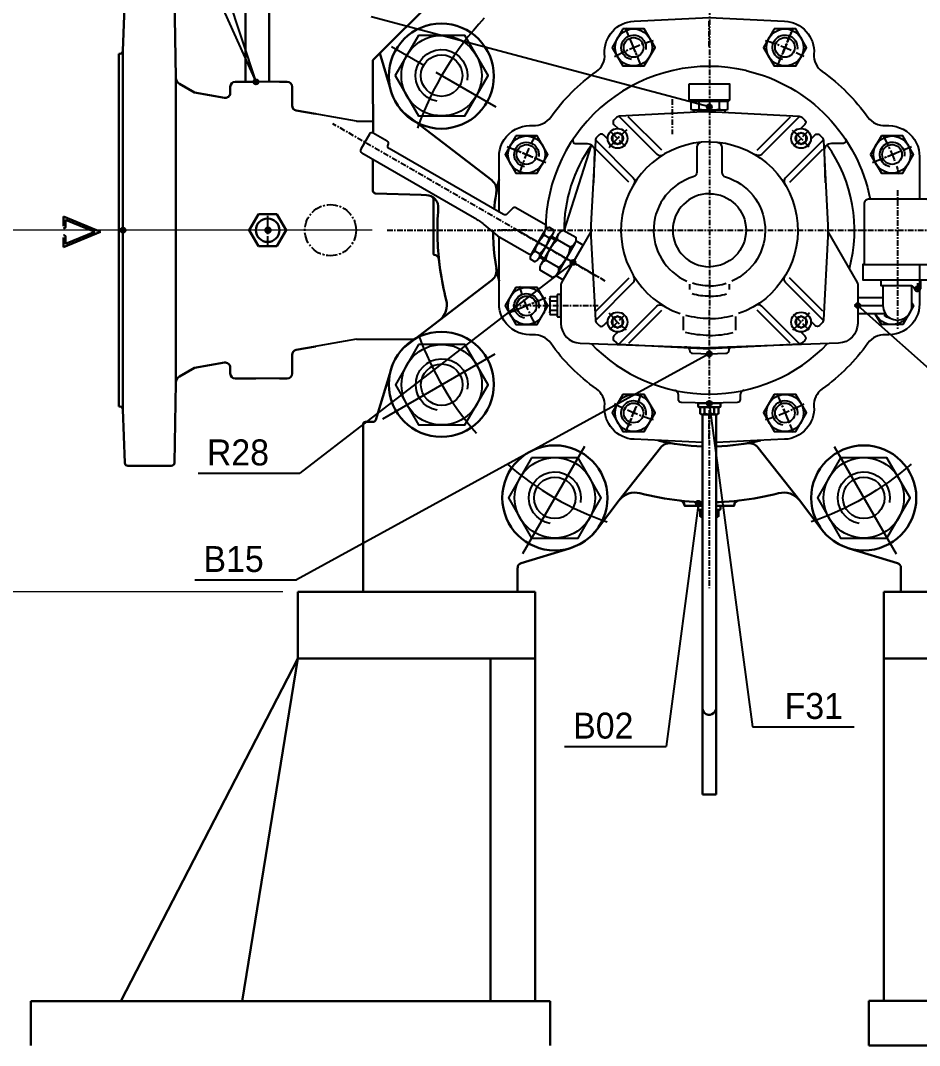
# Model space of a CAD drawing. Header units: millimetres. Extents: x 1235 to 3468, y -658 to 307.
# Drawn here: x 3134.7 to 3195.3, y -326.9 to -257.8 of the extents above; entities that cross this region are included whole.
import ezdxf
from ezdxf.enums import TextEntityAlignment as Align

# ---------------------------------------------------------------- set-up
doc = ezdxf.new("R2010")
doc.units = ezdxf.units.MM
for name, pattern in [('AM_ISO09W050', [22.5, 12, -1.5, 3, -1.5, 3, -1.5]), ('CENTRE', [1.125, 0.75, -0.125, 0.125, -0.125]), ('LDM', [0]), ('SOLID_MEDIUM', [0]), ('SOLID_THICK', [0]), ('SOLID_THIN', [0])]:
    doc.linetypes.add(name, pattern=pattern)
doc.layers.get('0').update_dxf_attribs({"color": 255, "lineweight": 30})
doc.layers.get('Defpoints').update_dxf_attribs({"color": 255})
for name, color, linetype in [('11', 3, 'Continuous'), ('4', 7, 'Continuous'), ('810', 7, 'Continuous')]:
    doc.layers.add(name, color=color, linetype=linetype)
for name, color, linetype, lineweight in [('AM_0', 7, 'Continuous', 30), ('AM_5', 90, 'Continuous', 20), ('AM_7', 4, 'AM_ISO09W050', 25)]:
    doc.layers.add(name, color=color, linetype=linetype, lineweight=lineweight)
doc.styles.get("Standard").update_dxf_attribs({"font": 'ISOCP.SHX', "bigfont": 'gbcbig.shx'})
doc.styles.add('TDM', font='medtext', dxfattribs={"width": 0.975})
doc.dimstyles.new('AM_ISO$0', dxfattribs={"dimtxt": 3, "dimasz": 2.5, "dimexe": 1, "dimexo": 1, "dimgap": 1.5, "dimtad": 1, "dimdsep": 46, "dimtxsty": 'Standard', "dimcen": 0, "dimclrd": 256, "dimclre": 256, "dimclrt": 2, "dimadec": 0, "dimazin": 2, "dimtp": 0.1, "dimtm": 0.1, "dimtfac": 0.71, "dimtmove": 0, "dimatfit": 3, "dimfxl": 1, "dimlwd": -1, "dimlwe": -1, "dimarcsym": 1})
pattern_1 = [(135, (3394.799024, -1795.402293), (-0.01122532015, -0.01122532015), [])]

# ---------------------------------------------------------------- blocks, each defined once
blk = doc.blocks.new('MEDCLUMP_SET_10072_')
at = {"layer": '11', "color": 7, "linetype": 'SOLID_THICK'}
blk.add_lwpolyline([(696.07, 478.31, 0.414171), (696.56, 478.44), (698.45, 481.71, 0.414208), (698.32, 482.21), (694.35, 484.5, 0.339417), (693.92, 484.44), (693.12, 483.64, -0.339454), (692.69, 483.59), (677.25, 492.5, -0.41428), (677.11, 492.99), (677.12, 493, 0.414207), (676.99, 493.5), (675.12, 494.58, 0.414293), (674.63, 494.44), (673.45, 492.41, 0.414205), (673.58, 491.92), (688.76, 483.15, -0.042932), (690.03, 482.27), (691.86, 480.74)], format="xyb", close=True, dxfattribs=at)
blk = doc.blocks.new('MEDCLUMP_SET_10074_')
at = {"layer": '11', "color": 172, "linetype": 'CENTRE'}
blk.add_line((694.6, 481.44), (705.44, 475.18), dxfattribs=at)
at = {"layer": '11', "color": 7, "linetype": 'SOLID_THICK'}
for p, q in [((700.1, 480.97), (697.76, 476.92)), ((702.28, 479.71), (699.94, 475.66)), ((701.67, 479.19), (699.96, 480.17)), ((700.09, 476.45), (698.38, 477.44))]:
    blk.add_line(p, q, dxfattribs=at)
blk.add_lwpolyline([(702.42, 480.53, -0.366705), (701.67, 479.19, -0.188267), (700.09, 476.45, -0.366731), (699.3, 475.13), (697.62, 476.1, -0.36672), (698.38, 477.44, -0.17381), (699.96, 480.17, -0.366721), (700.74, 481.5)], format="xyb", close=True, dxfattribs=at)
blk.add_lwpolyline([(699.71, 475.37), (700.7, 474.8), (703.4, 479.48), (702.41, 480.05)], dxfattribs=at)
blk = doc.blocks.new('MEDCLUMP_SET_10082_')
at = {"layer": '11', "color": 172, "linetype": 'CENTRE'}
blk.add_line((706.38, 474.64), (669.66, 495.84), dxfattribs=at)
at = {"layer": '11', "color": 7, "linetype": 'SOLID_THICK'}
for p, q in [((698.31, 481.46), (696.44, 478.22)), ((699.29, 480.9), (697.42, 477.66)), ((698.8, 480.48), (698.19, 480.83)), ((699.16, 480.68), (699.74, 480.35)), ((697.53, 478.29), (696.93, 478.64)), ((697.54, 477.87), (698.12, 477.54))]:
    blk.add_line(p, q, dxfattribs=at)
at = {"layer": '11', "color": 172, "linetype": 'SOLID_THIN'}
for p, q in [((699.07, 480.52), (699.65, 480.19)), ((697.63, 478.03), (698.21, 477.7))]:
    blk.add_line(p, q, dxfattribs=at)
at = {"layer": '11', "color": 7, "linetype": 'SOLID_THICK'}
blk.add_lwpolyline([(699.4, 481.55, -0.366724), (698.8, 480.48, -0.173811), (697.53, 478.29, -0.366729), (696.91, 477.23), (696.33, 477.57, -0.366738), (696.93, 478.64, -0.173809), (698.19, 480.83, -0.366703), (698.82, 481.89)], format="xyb", close=True, dxfattribs=at)
blk = doc.blocks.new('MEDCLUMP_S2T_10071_')
for name in ['MEDCLUMP_SET_10082_', 'MEDCLUMP_SET_10072_', 'MEDCLUMP_SET_10074_']:
    blk.add_blockref(name, (0, 0))
blk = doc.blocks.new('MEDCLUMP_SET_10096_')
at = {"layer": '11', "color": 172, "linetype": 'CENTRE'}
for p, q in [((720.42, 506.23), (720.42, 509.68)), ((711.01, 504.19), (709.44, 508)), ((729.87, 504.3), (731.45, 508.13)), ((697.57, 490.95), (694.02, 492.42)), ((743.2, 490.92), (746.93, 492.46)), ((695.84, 481.49), (691.8, 481.49)), ((697.57, 472.02), (693.92, 470.51)), ((729.87, 458.68), (731.44, 454.88)), ((710.95, 458.64), (709.46, 455.03)), ((720.42, 453.34), (720.42, 456.61))]:
    blk.add_line(p, q, dxfattribs=at)
blk = doc.blocks.new('MEDCLUMP_SET_10107_')
at = {"layer": '11', "color": 172, "linetype": 'CENTRE'}
for p, q in [((720.43, 557.15), (720.42, 433.26)), ((714.43, 531.43), (726.4, 531.43))]:
    blk.add_line(p, q, dxfattribs=at)
at = {"layer": '11', "color": 172, "linetype": 'CENTRE', "flags": 128}
blk.add_lwpolyline([(676.99, 481.49), (764.01, 481.49)], dxfattribs=at)
blk = doc.blocks.new('MEDCLUMP_SET_10147_')
at = {"layer": '11', "color": 172, "linetype": 'CENTRE'}
blk.add_line((715.42, 499.13), (715.42, 494.45), dxfattribs=at)
at = {"layer": '810', "color": 172, "linetype": 'SOLID_THIN'}
for p, q in [((714, 492.26), (709.47, 496.79)), ((709.58, 487.95), (705.11, 492.42)), ((705.14, 470.58), (709.63, 475.07)), ((709.56, 466.28), (714, 470.72))]:
    blk.add_line(p, q, dxfattribs=at)
at = {"layer": '810', "color": 7, "linetype": 'SOLID_THICK'}
for p, q in [((717.74, 474.22), (717.74, 473.49)), ((716.91, 469.84), (716.91, 468.02))]:
    blk.add_line(p, q, dxfattribs=at)
for points in [[(720.41, 497.45, 0.013088), (719.57, 497.43), (708.31, 496.84, 0.18543), (707.87, 496.65), (707.56, 496.34, 0.414167), (707.56, 495.75), (708.12, 495.19)], [(708.24, 496.84), (713.35, 491.73, 0.347211), (714.17, 491.63)], [(706.72, 493.77), (706.15, 494.33, 0.414219), (705.56, 494.33), (705.25, 494.03, 0.185561), (705.06, 493.59), (704.51, 483.03, 0.03484), (704.47, 480.65), (705.06, 469.39, 0.185347), (705.25, 468.95), (705.56, 468.64, 0.414224), (706.15, 468.64), (706.72, 469.21)], [(705.06, 493.65), (710.17, 488.55, -0.347205), (710.26, 487.72)], [(720.41, 493.39, 0.845759), (716.51, 470.24)], [(719.35, 493.35, 0.388349), (718.74, 492.68), (718.74, 489.31, -0.331699), (718.26, 488.67)], [(718.26, 488.67, 0.698434), (717.4, 474.62)], [(720.41, 486.41, 1), (720.41, 476.57)], [(705.06, 469.32), (710.17, 474.43, 0.347194), (710.26, 475.25)], [(708.24, 466.14), (713.35, 471.25, -0.347189), (714.17, 471.34)], [(708.12, 467.78), (707.56, 467.23, 0.414153), (707.56, 466.64), (707.87, 466.33, 0.185421), (708.31, 466.14), (719.57, 465.55, 0.01309), (720.41, 465.52)]]:
    blk.add_lwpolyline(points, format="xyb", dxfattribs=at)
at = {"layer": '810', "color": 172, "linetype": 'SOLID_THIN'}
for points in [[(720.43, 473.99, -0.07704), (718.16, 474.33)], [(720.43, 472.59, -0.066139), (718.11, 472.89)], [(720.41, 469.58, -0.06752), (717.24, 470.01)], [(720.41, 467.31, -0.056917), (717.21, 467.68)]]:
    blk.add_lwpolyline(points, format="xyb", dxfattribs=at)
blk = doc.blocks.new('MEDCLUMP_SET_10170_')
at = {"layer": '810', "color": 172, "linetype": 'SOLID_THIN'}
for p, q in [((726.86, 492.26), (731.38, 496.79)), ((731.27, 487.95), (735.74, 492.42)), ((735.71, 470.58), (731.22, 475.07)), ((731.3, 466.28), (726.86, 470.72))]:
    blk.add_line(p, q, dxfattribs=at)
at = {"layer": '810', "color": 7, "linetype": 'SOLID_THICK'}
for p, q in [((723.11, 474.22), (723.11, 473.49)), ((723.95, 469.84), (723.95, 468.02))]:
    blk.add_line(p, q, dxfattribs=at)
for points in [[(720.45, 497.45, -0.013088), (721.28, 497.43), (732.55, 496.84, -0.185351), (732.98, 496.65), (733.29, 496.34, -0.414121), (733.29, 495.75), (732.74, 495.19)], [(732.61, 496.84), (727.5, 491.73, -0.347208), (726.68, 491.63)], [(720.45, 493.39, -0.845751), (724.34, 470.24)], [(721.5, 493.35, -0.388349), (722.11, 492.68), (722.11, 489.31, 0.331699), (722.59, 488.67)], [(735.79, 493.65), (730.68, 488.55, 0.347174), (730.59, 487.72)], [(734.12, 493.75), (734.71, 494.33, -0.414189), (735.29, 494.33), (735.6, 494.03, -0.18541), (735.8, 493.59), (736.34, 483.03, -0.03484), (736.39, 480.65), (735.8, 469.39, -0.185217), (735.6, 468.95), (735.29, 468.64, -0.414193), (734.71, 468.64), (734.12, 469.22)], [(722.59, 488.67, -0.698434), (723.46, 474.62)], [(720.45, 486.41, -1), (720.45, 476.57)], [(735.79, 469.32), (730.68, 474.43, -0.347189), (730.59, 475.25)], [(732.61, 466.14), (727.5, 471.25, 0.347171), (726.68, 471.34)], [(732.74, 467.78), (733.29, 467.23, -0.414289), (733.29, 466.64), (732.98, 466.33, -0.185344), (732.55, 466.14), (721.28, 465.55, -0.01309), (720.45, 465.52)]]:
    blk.add_lwpolyline(points, format="xyb", dxfattribs=at)
at = {"layer": '810', "color": 172, "linetype": 'SOLID_THIN'}
for points in [[(720.42, 473.99, 0.07704), (722.7, 474.33)], [(720.42, 472.59, 0.066139), (722.74, 472.89)], [(720.45, 469.58, 0.06752), (723.62, 470.01)], [(720.45, 467.31, 0.056916), (723.64, 467.68)]]:
    blk.add_lwpolyline(points, format="xyb", dxfattribs=at)
blk = doc.blocks.new('MEDCLUMP_SET_10192_')
at = {"layer": '11', "color": 7, "linetype": 'SOLID_THICK'}
blk.add_lwpolyline([(708.05, 494.63), (707.38, 494.25), (707.38, 493.48), (708.05, 493.09), (708.71, 493.48), (708.71, 494.25)], close=True, dxfattribs=at)
for radius in [1.33, 0.77]:
    blk.add_circle((708.05, 493.86), radius, dxfattribs=at)
blk = doc.blocks.new('MEDCLUMP_SET_10196_')
at = {"layer": '11', "color": 7, "linetype": 'SOLID_THICK'}
blk.add_lwpolyline([(732.79, 494.63), (732.13, 494.25), (732.13, 493.48), (732.79, 493.09), (733.46, 493.48), (733.46, 494.25)], close=True, dxfattribs=at)
for radius in [1.33, 0.77]:
    blk.add_circle((732.79, 493.86), radius, dxfattribs=at)
blk = doc.blocks.new('MEDCLUMP_SET_10200_')
at = {"layer": '11', "color": 7, "linetype": 'SOLID_THICK'}
blk.add_lwpolyline([(732.79, 469.88), (732.13, 469.5), (732.13, 468.73), (732.79, 468.34), (733.46, 468.73), (733.46, 469.5)], close=True, dxfattribs=at)
for radius in [1.33, 0.77]:
    blk.add_circle((732.79, 469.11), radius, dxfattribs=at)
blk = doc.blocks.new('MEDCLUMP_SET_10204_')
at = {"layer": '11', "color": 7, "linetype": 'SOLID_THICK'}
blk.add_lwpolyline([(708.05, 469.88), (707.38, 469.5), (707.38, 468.73), (708.05, 468.34), (708.71, 468.73), (708.71, 469.5)], close=True, dxfattribs=at)
for radius in [1.33, 0.77]:
    blk.add_circle((708.05, 469.11), radius, dxfattribs=at)
blk = doc.blocks.new('MEDCLUMP_SET_10208_')
at = {"layer": '11', "color": 7, "linetype": 'SOLID_THICK'}
blk.add_lwpolyline([(694.34, 494.19), (692.9, 491.69), (694.34, 489.19), (697.23, 489.19), (698.67, 491.69), (697.23, 494.19)], close=True, dxfattribs=at)
at = {"layer": '11', "color": 172, "linetype": 'SOLID_THIN'}
blk.add_lwpolyline([(695.49, 490.05, -2.414188), (697.42, 491.4)], format="xyb", dxfattribs=at)
at = {"layer": '11', "color": 7, "linetype": 'SOLID_THICK'}
for radius in [2.5, 1.33]:
    blk.add_circle((695.78, 491.69), radius, dxfattribs=at)
blk = doc.blocks.new('MEDCLUMP_SET_10213_')
at = {"layer": '11', "color": 7, "linetype": 'SOLID_THICK'}
blk.add_lwpolyline([(729.18, 508.62), (727.74, 506.12), (729.18, 503.62), (732.07, 503.62), (733.51, 506.12), (732.07, 508.62)], close=True, dxfattribs=at)
at = {"layer": '11', "color": 172, "linetype": 'SOLID_THIN'}
blk.add_lwpolyline([(730.33, 504.48, -2.414275), (732.27, 505.83)], format="xyb", dxfattribs=at)
at = {"layer": '11', "color": 7, "linetype": 'SOLID_THICK'}
for radius in [2.5, 1.33]:
    blk.add_circle((730.62, 506.12), radius, dxfattribs=at)
blk = doc.blocks.new('MEDCLUMP_SET_10218_')
at = {"layer": '11', "color": 7, "linetype": 'SOLID_THICK'}
blk.add_lwpolyline([(743.61, 494.19), (742.17, 491.69), (743.61, 489.19), (746.5, 489.19), (747.94, 491.69), (746.5, 494.19)], close=True, dxfattribs=at)
at = {"layer": '11', "color": 172, "linetype": 'SOLID_THIN'}
blk.add_lwpolyline([(744.77, 490.05, -2.414239), (746.7, 491.4)], format="xyb", dxfattribs=at)
at = {"layer": '11', "color": 7, "linetype": 'SOLID_THICK'}
for radius in [2.5, 1.33]:
    blk.add_circle((745.05, 491.69), radius, dxfattribs=at)
blk = doc.blocks.new('MEDCLUMP_SET_10223_')
at = {"layer": '11', "color": 7, "linetype": 'SOLID_THICK'}
blk.add_lwpolyline([(747.73, 471.66), (747.94, 471.28), (746.5, 468.78), (743.61, 468.78), (742.75, 470.28)], dxfattribs=at)
blk.add_lwpolyline([(747.39, 470.32, -0.6607), (742.77, 470.28)], format="xyb", dxfattribs=at)
blk = doc.blocks.new('MEDCLUMP_SET_10226_')
at = {"layer": '11', "color": 7, "linetype": 'SOLID_THICK'}
blk.add_lwpolyline([(729.18, 459.35), (727.74, 456.85), (729.18, 454.35), (732.07, 454.35), (733.51, 456.85), (732.07, 459.35)], close=True, dxfattribs=at)
at = {"layer": '11', "color": 172, "linetype": 'SOLID_THIN'}
blk.add_lwpolyline([(730.33, 455.21, -2.414188), (732.27, 456.56)], format="xyb", dxfattribs=at)
at = {"layer": '11', "color": 7, "linetype": 'SOLID_THICK'}
for radius in [2.5, 1.33]:
    blk.add_circle((730.62, 456.85), radius, dxfattribs=at)
blk = doc.blocks.new('MEDCLUMP_SET_10231_')
at = {"layer": '11', "color": 7, "linetype": 'SOLID_THICK'}
blk.add_lwpolyline([(708.77, 459.35), (707.33, 456.85), (708.77, 454.35), (711.66, 454.35), (713.1, 456.85), (711.66, 459.35)], close=True, dxfattribs=at)
at = {"layer": '11', "color": 172, "linetype": 'SOLID_THIN'}
blk.add_lwpolyline([(709.93, 455.21, -2.414275), (711.86, 456.56)], format="xyb", dxfattribs=at)
at = {"layer": '11', "color": 7, "linetype": 'SOLID_THICK'}
for radius in [2.5, 1.33]:
    blk.add_circle((710.21, 456.85), radius, dxfattribs=at)
blk = doc.blocks.new('MEDCLUMP_SET_10236_')
at = {"layer": '11', "color": 7, "linetype": 'SOLID_THICK'}
blk.add_lwpolyline([(694.34, 473.78), (692.9, 471.28), (694.34, 468.78), (697.23, 468.78), (698.67, 471.28), (697.23, 473.78)], close=True, dxfattribs=at)
at = {"layer": '11', "color": 172, "linetype": 'SOLID_THIN'}
blk.add_lwpolyline([(695.5, 469.64, -2.414214), (697.43, 470.99)], format="xyb", dxfattribs=at)
at = {"layer": '11', "color": 7, "linetype": 'SOLID_THICK'}
for radius in [2.5, 1.33]:
    blk.add_circle((695.79, 471.28), radius, dxfattribs=at)
blk = doc.blocks.new('MEDCLUMP_SET_10241_')
at = {"layer": '11', "color": 7, "linetype": 'SOLID_THICK'}
blk.add_lwpolyline([(708.77, 508.62), (707.33, 506.12), (708.77, 503.62), (711.66, 503.62), (713.1, 506.12), (711.66, 508.62)], close=True, dxfattribs=at)
at = {"layer": '11', "color": 172, "linetype": 'SOLID_THIN'}
blk.add_lwpolyline([(709.93, 504.48, -2.414188), (711.86, 505.83)], format="xyb", dxfattribs=at)
at = {"layer": '11', "color": 7, "linetype": 'SOLID_THICK'}
for radius in [2.5, 1.33]:
    blk.add_circle((710.21, 506.12), radius, dxfattribs=at)
blk = doc.blocks.new('MEDCLUMP_SET_10266_')
at = {"layer": '11', "color": 7, "linetype": 'SOLID_THICK'}
blk.add_lwpolyline([(738.11, 450.82), (734.99, 445.41), (738.11, 439.99), (744.37, 439.99), (747.5, 445.41), (744.37, 450.82)], close=True, dxfattribs=at)
at = {"layer": '11', "color": 172, "linetype": 'SOLID_THIN'}
blk.add_lwpolyline([(740.63, 441.96, -2.414211), (744.69, 444.8)], format="xyb", dxfattribs=at)
at = {"layer": '11', "color": 7, "linetype": 'SOLID_THICK'}
for radius in [5.42, 2.8]:
    blk.add_circle((741.24, 445.41), radius, dxfattribs=at)
blk = doc.blocks.new('MEDCLUMP_SET_10271_')
at = {"layer": '11', "color": 7, "linetype": 'SOLID_THICK'}
blk.add_lwpolyline([(696.47, 450.82), (693.34, 445.41), (696.47, 439.99), (702.73, 439.99), (705.85, 445.41), (702.73, 450.82)], close=True, dxfattribs=at)
at = {"layer": '11', "color": 172, "linetype": 'SOLID_THIN'}
blk.add_lwpolyline([(698.99, 441.96, -2.414199), (703.05, 444.8)], format="xyb", dxfattribs=at)
at = {"layer": '11', "color": 7, "linetype": 'SOLID_THICK'}
for radius in [5.42, 2.8]:
    blk.add_circle((699.6, 445.41), radius, dxfattribs=at)
blk = doc.blocks.new('MEDCLUMP_SET_10276_')
at = {"layer": '11', "color": 7, "linetype": 'SOLID_THICK'}
blk.add_lwpolyline([(681.22, 466.07), (678.1, 460.66), (681.22, 455.24), (687.48, 455.24), (690.6, 460.66), (687.48, 466.07)], close=True, dxfattribs=at)
at = {"layer": '11', "color": 172, "linetype": 'SOLID_THIN'}
blk.add_lwpolyline([(683.74, 457.21, -2.414211), (687.8, 460.05)], format="xyb", dxfattribs=at)
at = {"layer": '11', "color": 7, "linetype": 'SOLID_THICK'}
for radius in [5.42, 2.8]:
    blk.add_circle((684.35, 460.66), radius, dxfattribs=at)
blk = doc.blocks.new('MEDCLUMP_SET_10281_')
at = {"layer": '11', "color": 7, "linetype": 'SOLID_THICK'}
blk.add_lwpolyline([(681.21, 507.74), (678.08, 502.32), (681.21, 496.91), (687.46, 496.91), (690.59, 502.32), (687.46, 507.74)], close=True, dxfattribs=at)
at = {"layer": '11', "color": 172, "linetype": 'SOLID_THIN'}
blk.add_lwpolyline([(683.72, 498.88, -2.414199), (687.78, 501.72)], format="xyb", dxfattribs=at)
at = {"layer": '11', "color": 7, "linetype": 'SOLID_THICK'}
for radius in [5.42, 2.8]:
    blk.add_circle((684.33, 502.32), radius, dxfattribs=at)
blk = doc.blocks.new('MEDCLUMP_SET_10287_')
at = {"layer": '11', "color": 172, "linetype": 'CENTRE'}
blk.add_line((693.92, 471.32), (705.42, 471.32), dxfattribs=at)
at = {"layer": '11', "color": 7, "linetype": 'SOLID_THICK'}
for p, q in [((698.92, 472.26), (698.92, 470.38)), ((699.03, 471.95), (699.92, 471.95)), ((699.03, 470.69), (699.92, 470.69))]:
    blk.add_line(p, q, dxfattribs=at)
blk.add_lwpolyline([(699.92, 470.07), (699.03, 470.07, -0.364197), (699.03, 470.69, -0.173823), (699.03, 471.95, -0.364197), (699.03, 472.57), (699.92, 472.57)], format="xyb", dxfattribs=at)
blk.add_lwpolyline([(700.42, 472.82), (700.01, 472.82, 0.414214), (699.92, 472.73), (699.92, 469.91, 0.414214), (700.01, 469.82), (700.42, 469.82)], format="xyb", close=True, dxfattribs=at)
blk = doc.blocks.new('MEDCLUMP_S2T_10286_')
blk.add_blockref('MEDCLUMP_SET_10287_', (0, 0))
blk = doc.blocks.new('MEDCLUMP_SET_10294_')
at = {"layer": '11', "color": 172, "linetype": 'CENTRE'}
blk.add_line((745.78, 486.89), (745.78, 468.11), dxfattribs=at)
at = {"layer": '11', "color": 7, "linetype": 'SOLID_THICK'}
blk.add_line((741.28, 476.88), (750.28, 476.88), dxfattribs=at)
at = {"layer": '11', "color": 172, "linetype": 'SOLID_THIN'}
for p, q in [((748.48, 474.34), (748.48, 473.17)), ((748.12, 473.73), (749.04, 473.73))]:
    blk.add_line(p, q, dxfattribs=at)
at = {"layer": '11', "color": 7, "linetype": 'SOLID_THICK'}
for points in [[(745.78, 485.65), (741.88, 485.65, 0.414214), (741.28, 485.05), (741.28, 476.88), (741.13, 476.88), (741.13, 474.78), (750.43, 474.78), (750.43, 476.88), (750.28, 476.88), (750.28, 485.05, 0.414214), (749.68, 485.65), (745.78, 485.65)], [(743.53, 474.78), (743.53, 474.03), (747.55, 474.03, -0.270973), (747.94, 473.8), (748.15, 473.42, 0.674806), (748.93, 473.73), (748.93, 474.78)], [(743.83, 474.03), (743.83, 471.33, 1.002178), (747.73, 471.33), (747.73, 473.99)]]:
    blk.add_lwpolyline(points, format="xyb", dxfattribs=at)
for points in [[(740.38, 471.33), (743.83, 471.33)], [(743.83, 472.38), (740.43, 472.38), (740.43, 470.28), (744.13, 470.28)]]:
    blk.add_lwpolyline(points, dxfattribs=at)
blk.add_circle((748.48, 473.73), 0.225, dxfattribs=at)
blk = doc.blocks.new('MEDCLUMP_SET_10306_')
at = {"layer": '11', "color": 92, "linetype": 'SOLID_MEDIUM'}
blk.add_line((717.67, 499.04), (723.17, 499.04), dxfattribs=at)
at = {"layer": '11', "color": 7, "linetype": 'SOLID_THICK'}
for p, q in [((717.92, 498.87), (722.92, 498.87)), ((719.04, 497.82), (719.04, 498.87)), ((721.79, 497.82), (721.79, 498.87))]:
    blk.add_line(p, q, dxfattribs=at)
blk.add_lwpolyline([(717.67, 501.15), (717.67, 499.04), (717.84, 498.87), (717.92, 498.87), (717.92, 497.82, 0.267943), (719.04, 497.82, 0.119541), (721.79, 497.82, 0.267947), (722.92, 497.82), (722.92, 498.87), (723, 498.87), (723.17, 499.04), (723.17, 501.15), (717.67, 501.15)], format="xyb", dxfattribs=at)
for points in [[(718.27, 497.67), (718.27, 497.36)], [(722.57, 497.36), (722.57, 497.67), (718.27, 497.67)]]:
    blk.add_lwpolyline(points, dxfattribs=at)
blk = doc.blocks.new('MEDCLUMP_S2T_10305_')
blk.add_blockref('MEDCLUMP_SET_10306_', (0, 0))
blk = doc.blocks.new('MEDCLUMP_SET_10578_')
at = {"layer": '11', "color": 7, "linetype": 'SOLID_THICK'}
blk.add_lwpolyline([(696.07, 478.31, 0.414171), (696.56, 478.44), (698.45, 481.71, 0.414208), (698.32, 482.21), (694.35, 484.5, 0.339417), (693.92, 484.44), (693.12, 483.64, -0.339454), (692.69, 483.59), (677.25, 492.5, -0.41428), (677.11, 492.99), (677.12, 493, 0.414207), (676.99, 493.5), (675.12, 494.58, 0.414293), (674.63, 494.44), (673.45, 492.41, 0.414205), (673.58, 491.92), (688.76, 483.15, -0.042932), (690.03, 482.27), (691.86, 480.74)], format="xyb", close=True, dxfattribs=at)
blk = doc.blocks.new('MEDCLUMP_SET_10580_')
at = {"layer": '11', "color": 172, "linetype": 'CENTRE'}
blk.add_line((694.6, 481.44), (705.44, 475.18), dxfattribs=at)
at = {"layer": '11', "color": 7, "linetype": 'SOLID_THICK'}
for p, q in [((700.1, 480.97), (697.76, 476.92)), ((702.28, 479.71), (699.94, 475.66)), ((701.67, 479.19), (699.96, 480.17)), ((700.09, 476.45), (698.38, 477.44))]:
    blk.add_line(p, q, dxfattribs=at)
blk.add_lwpolyline([(702.42, 480.53, -0.366705), (701.67, 479.19, -0.188267), (700.09, 476.45, -0.366731), (699.3, 475.13), (697.62, 476.1, -0.36672), (698.38, 477.44, -0.17381), (699.96, 480.17, -0.366721), (700.74, 481.5)], format="xyb", close=True, dxfattribs=at)
blk.add_lwpolyline([(699.71, 475.37), (700.7, 474.8), (703.4, 479.48), (702.41, 480.05)], dxfattribs=at)
blk = doc.blocks.new('MEDCLUMP_SET_10588_')
at = {"layer": '11', "color": 172, "linetype": 'CENTRE'}
blk.add_line((706.38, 474.64), (669.66, 495.84), dxfattribs=at)
at = {"layer": '11', "color": 7, "linetype": 'SOLID_THICK'}
for p, q in [((698.31, 481.46), (696.44, 478.22)), ((699.29, 480.9), (697.42, 477.66)), ((698.8, 480.48), (698.19, 480.83)), ((699.16, 480.68), (699.74, 480.35)), ((697.53, 478.29), (696.93, 478.64)), ((697.54, 477.87), (698.12, 477.54))]:
    blk.add_line(p, q, dxfattribs=at)
at = {"layer": '11', "color": 172, "linetype": 'SOLID_THIN'}
for p, q in [((699.07, 480.52), (699.65, 480.19)), ((697.63, 478.03), (698.21, 477.7))]:
    blk.add_line(p, q, dxfattribs=at)
at = {"layer": '11', "color": 7, "linetype": 'SOLID_THICK'}
blk.add_lwpolyline([(699.4, 481.55, -0.366724), (698.8, 480.48, -0.173811), (697.53, 478.29, -0.366729), (696.91, 477.23), (696.33, 477.57, -0.366738), (696.93, 478.64, -0.173809), (698.19, 480.83, -0.366703), (698.82, 481.89)], format="xyb", close=True, dxfattribs=at)
blk = doc.blocks.new('MEDCLUMP_S2T_10577_')
for name in ['MEDCLUMP_SET_10588_', 'MEDCLUMP_SET_10578_', 'MEDCLUMP_SET_10580_']:
    blk.add_blockref(name, (0, 0))
blk = doc.blocks.new('*D192')
at = {"layer": 'AM_5', "transparency": 16777216}
for p, q in [((3158.382, -271.973), (3103.766, -271.973)), ((3104.766, -274.473), (3104.766, -345.419)), ((3127.611, -347.919), (3103.766, -347.919))]:
    blk.add_line(p, q, dxfattribs=at)
for points in [[(3104.349, -274.473), (3105.183, -274.473), (3104.766, -271.973)], [(3104.349, -345.419), (3105.183, -345.419), (3104.766, -347.919)]]:
    blk.add_solid(points, dxfattribs=at)
at = {"layer": 'Defpoints', "color": 0, "transparency": 16777216}
for p in [(3159.382, -271.973), (3104.766, -347.919), (3128.611, -347.919)]:
    blk.add_point(p, dxfattribs=at)
at = {"layer": 'AM_5', "color": 2, "transparency": 16777216, "insert": (3101.766, -309.946), "char_height": 3, "attachment_point": 5, "rotation": 90}
blk.add_mtext('75.95', dxfattribs=at)
blk = doc.blocks.new('*D193')
at = {"layer": 'AM_5', "transparency": 16777216}
for p, q in [((3158.382, -271.973), (3129.185, -271.973)), ((3130.185, -274.473), (3130.185, -293.846)), ((3152.361, -296.346), (3129.185, -296.346))]:
    blk.add_line(p, q, dxfattribs=at)
for points in [[(3129.769, -274.473), (3130.602, -274.473), (3130.185, -271.973)], [(3129.769, -293.846), (3130.602, -293.846), (3130.185, -296.346)]]:
    blk.add_solid(points, dxfattribs=at)
at = {"layer": 'Defpoints', "color": 0, "transparency": 16777216}
for p in [(3159.382, -271.973), (3130.185, -296.346), (3153.361, -296.346)]:
    blk.add_point(p, dxfattribs=at)
at = {"layer": 'AM_5', "color": 2, "transparency": 16777216, "insert": (3127.185, -284.159), "char_height": 3, "attachment_point": 5, "rotation": 90}
blk.add_mtext('24.37', dxfattribs=at)
blk = doc.blocks.new('*D195')
at = {"layer": 'AM_5', "transparency": 16777216}
for p, q in [((3172.559, -236.14), (3103.799, -236.14)), ((3104.799, -238.64), (3104.799, -269.473)), ((3158.382, -271.973), (3103.799, -271.973))]:
    blk.add_line(p, q, dxfattribs=at)
for points in [[(3104.382, -238.64), (3105.215, -238.64), (3104.799, -236.14)], [(3104.382, -269.473), (3105.215, -269.473), (3104.799, -271.973)]]:
    blk.add_solid(points, dxfattribs=at)
at = {"layer": 'Defpoints', "color": 0, "transparency": 16777216}
for p in [(3173.559, -236.14), (3104.799, -271.973), (3159.382, -271.973)]:
    blk.add_point(p, dxfattribs=at)
at = {"layer": 'AM_5', "color": 2, "transparency": 16777216, "insert": (3101.799, -254.057), "char_height": 3, "attachment_point": 5, "rotation": 90}
blk.add_mtext('35.83', dxfattribs=at)

msp = doc.modelspace()

# ---------------------------------------------------------------- hatches: boundary and pattern name
at = {"layer": 'AM_5'}
h = msp.add_hatch(dxfattribs=at)
h.set_pattern_fill('ANSI31', color=5, scale=0.005)
h.set_pattern_definition([(45, (2009.836571, -505.425988), (-0.01122532015, 0.01122532015), [])])
h.paths.add_polyline_path([(3150.377, -261.977, -1), (3150.709, -261.977, -1)])
h = msp.add_hatch(dxfattribs=at)
h.set_pattern_fill('ANSI31', color=5, scale=0.005)
h.set_pattern_definition([(45, (1657.694941, -507.114505), (-0.01122532015, 0.01122532015), [])])
h.paths.add_polyline_path([(3181.265, -263.665, 1), (3180.932, -263.665, 1)])
h = msp.add_hatch(dxfattribs=at)
h.set_pattern_fill('ANSI31', color=5, scale=0.005, angle=90)
h.set_pattern_definition([(135, (3385.025961, -1795.377027), (-0.01122532015, -0.01122532015), [])])
h.paths.add_polyline_path([(3141.577, -271.807, 1), (3141.577, -272.139, 1)])
h = msp.add_hatch(dxfattribs=at)
h.set_pattern_fill('ANSI31', color=5, scale=0.005, angle=90)
h.set_pattern_definition(pattern_1)
h.paths.add_polyline_path([(3151.35, -272.114, -1), (3151.35, -271.782, -1)])
h = msp.add_hatch(dxfattribs=at)
h.set_pattern_fill('ANSI31', color=5, scale=0.005, angle=90)
h.set_pattern_definition(pattern_1)
h.paths.add_polyline_path([(3151.35, -271.832, 1), (3151.35, -272.165, 1)])
h = msp.add_hatch(dxfattribs=at)
h.set_pattern_fill('ANSI31', color=5, scale=0.005)
h.set_pattern_definition([(45, (1648.50898, -517.594534), (-0.01122532015, 0.01122532015), [])])
h.paths.add_polyline_path([(3172.079, -274.145, 1), (3171.747, -274.145, 1)])
h = msp.add_hatch(dxfattribs=at)
h.set_pattern_fill('ANSI31', color=5, scale=0.005)
h.set_pattern_definition([(45, (1667.700283, -520.502103), (-0.01122532015, 0.01122532015), [])])
h.paths.add_polyline_path([(3191.27, -277.053, 1), (3190.938, -277.053, 1)])
h = msp.add_hatch(dxfattribs=at)
h.set_pattern_fill('ANSI31', color=5, scale=0.005)
h.set_pattern_definition([(45, (1657.694264, -523.755673), (-0.01122532015, 0.01122532015), [])])
h.paths.add_polyline_path([(3181.264, -280.307, 1), (3180.932, -280.307, 1)])
h = msp.add_hatch(dxfattribs=at)
h.set_pattern_fill('ANSI31', color=5, scale=0.005)
h.set_pattern_definition([(45, (1657.694264, -527.089001), (-0.01122532015, 0.01122532015), [])])
h.paths.add_polyline_path([(3181.264, -283.64, 1), (3180.932, -283.64, 1)])
h = msp.add_hatch(dxfattribs=at)
h.set_pattern_fill('ANSI31', color=5, scale=0.005)
h.set_pattern_definition([(45, (1656.95938, -533.81754), (-0.01122532015, 0.01122532015), [])])
h.paths.add_polyline_path([(3180.529, -290.368, 1), (3180.197, -290.368, 1)])

# ---------------------------------------------------------------- linework, layer by layer
at = {"linetype": 'ByBlock'}
msp.add_line((3141.577, -284.056), (3141.577, -259.871), dxfattribs=at)
at = {"layer": '11', "color": 172, "linetype": 'SOLID_THIN'}
for p in [(3137.871, -223.486), (3141.527, -242.011)]:
    msp.add_line(p, (3150.54, -261.976), dxfattribs=at)
at = {"layer": '11', "color": 7, "linetype": 'SOLID_THICK'}
for p, q in [((3141.577, -259.886), (3141.702, -256.288)), ((3145.046, -256.291), (3145.141, -261.686)), ((3141.311, -283.855), (3141.311, -260.087)), ((3141.311, -260.087), (3141.369, -260.087)), ((3146.391, -262.692), (3145.391, -262.115)), ((3148.811, -262.309), (3148.811, -262.722)), ((3152.124, -261.976), (3149.145, -261.976)), ((3152.645, -261.976), (3152.124, -261.976)), ((3152.978, -263.574), (3152.978, -262.309)), ((3148.42, -263.05), (3146.391, -262.692)), ((3141.311, -263.638), (3141.311, -280.304)), ((3157.326, -264.62), (3153.253, -263.902)), ((3157.326, -264.62), (3158.434, -264.62)), ((3137.567, -271.707), (3137.567, -271.046)), ((3137.567, -271.046), (3140.067, -272.082)), ((3137.717, -271.707), (3137.717, -271.271)), ((3137.717, -271.271), (3139.675, -272.082)), ((3140.067, -272.082), (3137.567, -273.117)), ((3139.675, -272.082), (3137.717, -272.893)), ((3137.567, -273.117), (3137.567, -272.457)), ((3137.717, -272.893), (3137.717, -272.457)), ((3157.326, -279.326), (3153.253, -280.044)), ((3157.326, -279.326), (3161.242, -279.326)), ((3152.978, -280.373), (3152.978, -281.638)), ((3148.42, -280.897), (3146.391, -281.254)), ((3146.391, -281.254), (3145.391, -281.832)), ((3148.811, -281.638), (3148.811, -281.225)), ((3145.141, -282.256), (3145.046, -287.65)), ((3152.124, -281.971), (3149.145, -281.971)), ((3152.645, -281.971), (3152.124, -281.971)), ((3141.369, -283.855), (3141.311, -283.855)), ((3180.411, -283.64), (3181.786, -283.64)), ((3180.781, -284.335), (3180.781, -283.89)), ((3181.415, -284.335), (3181.415, -283.89)), ((3141.702, -287.654), (3141.577, -284.056)), ((3180.629, -284.39), (3181.567, -284.39)), ((3144.838, -287.855), (3141.911, -287.855))]:
    msp.add_line(p, q, dxfattribs=at)
at = {"layer": '11', "color": 172, "linetype": 'CENTRE'}
msp.add_line((3151.332, -273.123), (3151.332, -270.91), dxfattribs=at)
at = {"layer": '11', "color": 7, "linetype": 'SOLID_THICK'}
for points in [[(3183.575, -261.213, 0.481787), (3170.056, -271.961)], [(3183.575, -261.213, -0.296981), (3191.933, -269.891)], [(3181.724, -283.89), (3181.724, -284.335, -0.364178), (3181.415, -284.335, -0.173813), (3180.781, -284.335, -0.364175), (3180.473, -284.335), (3180.473, -283.89)]]:
    msp.add_lwpolyline(points, format="xyb", dxfattribs=at)
at = {"layer": '11', "color": 172, "linetype": 'SOLID_THIN'}
msp.add_lwpolyline([(3193.272, -277.896, -0.143277), (3192.88, -277.708)], format="xyb", dxfattribs=at)
at = {"layer": '11', "color": 7, "linetype": 'SOLID_THICK'}
msp.add_lwpolyline([(3180.348, -283.64), (3180.348, -283.846, 0.414214), (3180.392, -283.89), (3181.804, -283.89, 0.414214), (3181.848, -283.846), (3181.848, -283.64)], format="xyb", close=True, dxfattribs=at)
at = {"layer": '11', "color": 172, "linetype": 'CENTRE'}
msp.add_circle((3155.563, -271.973), 1.725, dxfattribs=at)
at = {"layer": '11', "color": 7, "linetype": 'SOLID_THICK'}
msp.add_circle((3151.332, -271.973), 0.792, dxfattribs=at)
for centre, radius, start, end in [((3141.369, -259.878), 0.208, 270.00168, 357.99699), ((3145.641, -261.682), 0.5, 181.00146, 239.99651), ((3149.145, -262.309), 0.333, 90, 180), ((3152.645, -262.309), 0.333, 0.00131, 90.00131), ((3148.478, -262.722), 0.333, 259.99502, 359.99969), ((3153.311, -263.574), 0.333, 180.00152, 260.00276), ((3137.567, -271.707), 0.15, 269.99781, 359.99781), ((3137.567, -272.457), 0.15, 359.99636, 89.99636), ((3153.311, -280.373), 0.333, 99.99724, 179.99848), ((3148.478, -281.225), 0.333, 0.00031, 100.00498), ((3145.641, -282.265), 0.5, 120.00349, 178.99854), ((3149.145, -281.638), 0.333, 180, 270), ((3152.645, -281.638), 0.333, 269.99869, 359.99869), ((3141.369, -284.063), 0.208, 1.99667, 89.99488), ((3141.911, -287.647), 0.208, 181.99538, 269.99944), ((3144.838, -287.647), 0.208, 270.00178, 358.99698)]:
    msp.add_arc(centre, radius, start, end, dxfattribs=at)
at = {"layer": '4', "color": 172, "linetype": 'LDM'}
for p, q in [((3181.099, -263.665), (3158.308, -257.587)), ((3171.913, -274.145), (3153.502, -288.348)), ((3191.104, -277.053), (3207.128, -291.255)), ((3181.098, -280.307), (3153.27, -295.531)), ((3181.098, -283.64), (3184.003, -305.434)), ((3146.654, -288.348), (3151.915, -288.348)), ((3151.915, -288.348), (3153.502, -288.348)), ((3180.363, -290.368), (3178.187, -306.76)), ((3146.422, -295.531), (3151.683, -295.531)), ((3151.683, -295.531), (3153.27, -295.531)), ((3184.003, -305.434), (3185.59, -305.434)), ((3185.59, -305.434), (3190.851, -305.434)), ((3171.339, -306.76), (3176.599, -306.76)), ((3176.599, -306.76), (3178.187, -306.76))]:
    msp.add_line(p, q, dxfattribs=at)
for centre in [(3150.543, -261.977), (3181.099, -263.665), (3141.577, -271.973), (3151.35, -271.948), (3151.35, -271.999), (3171.913, -274.145), (3191.104, -277.053), (3181.098, -280.307), (3181.098, -283.64), (3180.363, -290.368)]:
    msp.add_circle(centre, 0.166, dxfattribs=at)
at = {"layer": '810', "color": 172, "linetype": 'CENTRE'}
for p, q in [((3176.538, -260.964), (3175.453, -258.346)), ((3186.743, -258.346), (3185.658, -260.964)), ((3174.403, -265.278), (3175.431, -266.307)), ((3186.794, -266.278), (3187.812, -265.259)), ((3167.471, -266.329), (3170.088, -267.413)), ((3192.108, -267.413), (3194.725, -266.329)), ((3170.088, -276.534), (3167.471, -277.618)), ((3174.426, -278.646), (3175.424, -277.648)), ((3186.76, -277.636), (3187.81, -278.685)), ((3175.453, -285.6), (3176.538, -282.983)), ((3185.658, -282.983), (3186.743, -285.6))]:
    msp.add_line(p, q, dxfattribs=at)
at = {"layer": '810', "color": 7, "linetype": 'SOLID_THICK'}
for points in [[(3166.931, -270.776), (3166.931, -266.998), (3166.944, -266.776), (3166.982, -266.547), (3167.049, -266.316), (3167.146, -266.088), (3167.273, -265.868), (3167.428, -265.662), (3167.61, -265.474), (3167.815, -265.309), (3168.037, -265.172), (3168.271, -265.063), (3168.512, -264.984), (3168.753, -264.934), (3168.99, -264.912), (3169.219, -264.914, 0.263015), (3170.408, -264.358, -0.083519), (3173.487, -261.28, 0.260662), (3174.045, -260.104, -0.420082), (3176.024, -257.882), (3181.098, -257.64), (3186.172, -257.882, -0.420083), (3188.152, -260.104, 0.260641), (3188.709, -261.28, -0.08352), (3191.788, -264.358, 0.262995), (3192.977, -264.914), (3193.206, -264.912), (3193.443, -264.934), (3193.684, -264.984), (3193.925, -265.063), (3194.159, -265.172), (3194.381, -265.31), (3194.586, -265.474), (3194.768, -265.662), (3194.923, -265.868), (3195.05, -266.088), (3195.147, -266.316), (3195.214, -266.547), (3195.252, -266.776), (3195.265, -266.998), (3195.265, -269.891)], [(3171.933, -265.815, 0.600271), (3172.106, -266.14), (3172.867, -266.14, -0.424463), (3173.367, -266.657), (3173.293, -268.787)], [(3190.263, -265.815, -0.600271), (3190.09, -266.14), (3189.329, -266.14, 0.424481), (3188.829, -266.657), (3188.903, -268.787)], [(3190.536, -274.582, 0.227741), (3189.033, -266.237)], [(3173.156, -271.991), (3171.126, -275.508, 0.131763), (3171.098, -275.612), (3171.098, -278.253, 0.404027), (3172.385, -279.586), (3181.098, -279.89)], [(3189.04, -271.991), (3191.07, -275.508, -0.13149), (3191.098, -275.612), (3191.098, -278.253, -0.404027), (3189.811, -279.586), (3181.098, -279.89)], [(3180.629, -286.284), (3176.024, -286.065, -0.420082), (3174.045, -283.843, 0.260656), (3173.487, -282.666, -0.08352), (3170.408, -279.588, 0.263023), (3169.219, -279.032), (3168.99, -279.035), (3168.753, -279.013), (3168.512, -278.963), (3168.271, -278.883), (3168.037, -278.775), (3167.815, -278.637), (3167.61, -278.473), (3167.428, -278.285), (3167.273, -278.078), (3167.146, -277.858), (3167.049, -277.63), (3166.982, -277.399), (3166.944, -277.17), (3166.931, -276.948), (3166.931, -272.438)], [(3195.265, -274.278), (3195.265, -276.948), (3195.252, -277.17), (3195.214, -277.399), (3195.147, -277.63), (3195.05, -277.858), (3194.923, -278.078), (3194.768, -278.285), (3194.586, -278.473), (3194.381, -278.637), (3194.159, -278.775), (3193.925, -278.883), (3193.684, -278.963), (3193.443, -279.013), (3193.206, -279.035), (3192.977, -279.032, 0.263026), (3191.788, -279.588, -0.083518), (3188.709, -282.666, 0.260637), (3188.152, -283.843, -0.420083), (3186.172, -286.065), (3181.564, -286.284)], [(3173.125, -279.611, 0.204498), (3181.098, -283.015, 0.204498), (3189.071, -279.611)], [(3179.417, -279.831), (3179.556, -279.836, -0.414214), (3179.765, -280.045, 0.439221), (3179.976, -280.267), (3181.098, -280.307), (3182.22, -280.267, 0.439226), (3182.431, -280.045, -0.414214), (3182.64, -279.836), (3182.779, -279.831)], [(3183.444, -282.763, 0.352802), (3183.181, -283.089), (3183.181, -283.372, -0.395747), (3182.986, -283.58), (3181.098, -283.64), (3179.21, -283.58, -0.395754), (3179.015, -283.372), (3179.015, -283.089, 0.352802), (3178.752, -282.763)]]:
    msp.add_lwpolyline(points, format="xyb", dxfattribs=at)
at = {"layer": '810', "color": 172, "linetype": 'CENTRE', "flags": 128}
for points in [[(3174.717, -260.266, -0.0532), (3177.331, -259.183)], [(3184.865, -259.183, -0.0532), (3187.479, -260.266)], [(3174.356, -266.396, -0.048859), (3175.566, -265.194)], [(3186.673, -265.229, -0.045472), (3187.8, -266.348)], [(3168.308, -268.207, -0.0532), (3169.391, -265.593)], [(3192.806, -265.593, -0.0532), (3193.888, -268.207)], [(3169.391, -278.354, -0.0532), (3168.308, -275.74)], [(3174.353, -277.547, 0.045933), (3175.484, -278.685)], [(3186.722, -278.677, 0.046245), (3187.858, -277.529)], [(3177.331, -284.763, -0.0532), (3174.717, -283.681)], [(3187.479, -283.681, -0.053201), (3184.865, -284.763)]]:
    msp.add_lwpolyline(points, format="xyb", dxfattribs=at)
at = {"layer": '810', "color": 7, "linetype": 'SOLID_THICK'}
msp.add_lwpolyline([(3173.163, -266.237, 0.159035), (3171.306, -272.021)], format="xyb", close=True, dxfattribs=at)
at = {"layer": 'AM_0', "color": 7, "linetype": 'SOLID_THICK'}
for p, q in [((3149.842, -246.997), (3149.842, -261.976)), ((3151.426, -246.997), (3151.426, -261.976)), ((3168.544, -250.391), (3158.427, -260.508)), ((3141.577, -259.886), (3141.702, -256.288)), ((3145.046, -256.291), (3145.141, -261.686)), ((3141.311, -283.855), (3141.311, -260.087)), ((3141.311, -260.087), (3141.369, -260.087)), ((3141.577, -284.056), (3141.577, -259.871)), ((3158.427, -261.488), (3158.427, -260.508)), ((3145.141, -282.256), (3145.141, -261.686)), ((3146.391, -262.692), (3145.391, -262.115)), ((3148.811, -262.309), (3148.811, -262.722)), ((3150.54, -261.976), (3149.145, -261.976)), ((3152.645, -261.976), (3152.124, -261.976)), ((3152.978, -263.574), (3152.978, -262.309)), ((3148.42, -263.05), (3146.391, -262.692)), ((3141.311, -263.638), (3141.311, -280.304)), ((3154.561, -264.133), (3153.253, -263.902)), ((3137.567, -271.707), (3137.567, -271.046)), ((3137.567, -271.046), (3140.067, -272.082)), ((3137.717, -271.707), (3137.717, -271.271)), ((3137.717, -271.271), (3139.675, -272.082)), ((3150.707, -270.89), (3150.081, -271.973)), ((3151.958, -270.89), (3150.707, -270.89)), ((3152.583, -271.973), (3151.958, -270.89)), ((3140.067, -272.082), (3137.567, -273.117)), ((3139.675, -272.082), (3137.717, -272.893)), ((3150.081, -271.973), (3150.707, -273.057)), ((3151.958, -273.057), (3152.583, -271.973)), ((3137.567, -273.117), (3137.567, -272.457)), ((3137.717, -272.893), (3137.717, -272.457)), ((3151.958, -273.057), (3150.707, -273.057)), ((3152.978, -280.373), (3152.978, -281.638)), ((3154.561, -279.814), (3153.253, -280.044)), ((3148.42, -280.897), (3146.391, -281.254)), ((3146.391, -281.254), (3145.391, -281.832)), ((3148.811, -281.638), (3148.811, -281.225)), ((3145.141, -282.256), (3145.046, -287.65)), ((3150.54, -281.971), (3149.145, -281.971)), ((3152.645, -281.971), (3152.124, -281.971)), ((3141.369, -283.855), (3141.311, -283.855)), ((3180.411, -283.64), (3181.786, -283.64)), ((3180.781, -284.335), (3180.781, -283.89)), ((3181.415, -284.335), (3181.415, -283.89)), ((3141.702, -287.654), (3141.577, -284.056)), ((3180.629, -284.39), (3181.567, -284.39)), ((3157.765, -296.348), (3157.765, -285.057)), ((3157.931, -284.89), (3158.181, -284.89)), ((3158.181, -284.89), (3158.181, -284.89)), ((3144.838, -287.855), (3141.911, -287.855)), ((3176.751, -289.782), (3176.424, -289.699)), ((3177.08, -289.859), (3176.751, -289.782)), ((3177.41, -289.93), (3177.08, -289.859)), ((3177.741, -289.995), (3177.41, -289.93)), ((3178.074, -290.054), (3177.741, -289.995)), ((3178.408, -290.107), (3178.074, -290.054)), ((3178.743, -290.154), (3178.408, -290.107)), ((3183.453, -290.154), (3183.788, -290.107)), ((3183.788, -290.107), (3184.122, -290.054)), ((3184.122, -290.054), (3184.455, -289.995)), ((3184.455, -289.995), (3184.786, -289.93)), ((3184.786, -289.93), (3185.116, -289.859)), ((3185.116, -289.859), (3185.445, -289.782)), ((3185.445, -289.782), (3185.772, -289.699)), ((3175.026, -290.176), (3173.553, -292.097)), ((3179.078, -290.194), (3178.743, -290.154)), ((3179.415, -290.228), (3179.078, -290.194)), ((3179.751, -290.257), (3179.415, -290.228)), ((3180.088, -290.278), (3179.751, -290.257)), ((3180.425, -290.294), (3180.088, -290.278)), ((3180.629, -290.3), (3180.425, -290.294)), ((3181.562, -290.3), (3181.771, -290.294)), ((3181.771, -290.294), (3182.108, -290.278)), ((3182.108, -290.278), (3182.445, -290.257)), ((3182.445, -290.257), (3182.781, -290.228)), ((3182.781, -290.228), (3183.118, -290.194)), ((3183.118, -290.194), (3183.453, -290.154)), ((3187.17, -290.176), (3188.644, -292.097)), ((3180.627, -291.307), (3180.629, -291.307)), ((3181.561, -291.307), (3181.566, -291.307)), ((3171.677, -293.415), (3168.418, -294.402)), ((3190.52, -293.415), (3193.778, -294.402)), ((3168.181, -294.721), (3168.181, -296.348)), ((3194.015, -294.721), (3194.015, -296.348)), ((3168.181, -296.348), (3157.765, -296.348)), ((3194.015, -296.348), (3204.431, -296.348)), ((3194.033, -296.346), (3204.45, -296.344))]:
    msp.add_line(p, q, dxfattribs=at)
at = {"layer": 'AM_0'}
for p, q in [((3180.629, -284.39), (3180.629, -310.002)), ((3181.565, -284.39), (3181.551, -310.002)), ((3153.361, -296.346), (3169.361, -296.346)), ((3153.361, -296.346), (3153.361, -300.846)), ((3169.361, -296.346), (3169.361, -323.919)), ((3208.854, -296.34), (3192.854, -296.343)), ((3192.854, -296.343), (3192.859, -323.916)), ((3141.441, -323.919), (3153.361, -300.846)), ((3149.611, -323.919), (3153.361, -300.846)), ((3153.361, -300.846), (3169.361, -300.846)), ((3153.361, -300.846), (3169.361, -300.846)), ((3166.361, -323.919), (3166.361, -300.846)), ((3208.854, -300.84), (3192.854, -300.843)), ((3208.854, -300.84), (3192.854, -300.843)), ((3181.551, -310.002), (3180.629, -310.002)), ((3135.361, -323.919), (3170.361, -323.919)), ((3135.361, -326.919), (3135.361, -323.919)), ((3170.361, -326.919), (3170.361, -323.919)), ((3226.859, -323.909), (3191.859, -323.916)), ((3191.86, -326.916), (3191.859, -323.916)), ((3226.86, -326.909), (3191.86, -326.916))]:
    msp.add_line(p, q, dxfattribs=at)
at = {"layer": 'AM_0', "color": 7, "linetype": 'SOLID_THICK'}
for points in [[(3158.887, -260.049), (3159.569, -262.308, 0.140759), (3160.479, -264.039), (3163.157, -266.094)], [(3163.157, -266.094), (3166.43, -268.605, -0.283041), (3166.742, -269.421)], [(3162.833, -270.516, 0.430798), (3162.032, -269.608), (3161.681, -269.595), (3158.592, -269.491, -0.404321), (3158.431, -269.325), (3158.43, -267.218)], [(3166.59, -270.578, -0.035387), (3166.931, -268.545)], [(3162.404, -269.724, -0.278183), (3162.515, -269.908), (3162.515, -273.598, 0.159288), (3162.544, -273.64, -0.380901), (3162.876, -273.935), (3162.919, -274.301), (3162.955, -274.636)], [(3162.955, -274.636), (3162.919, -274.301, -0.05176), (3162.833, -270.516)], [(3166.523, -271.973, 0.059392), (3166.931, -275.401)], [(3162.955, -274.636, 0.028252), (3163.369, -276.663, -0.302197), (3162.891, -278.061), (3160.479, -279.911, 0.140755), (3159.569, -281.642), (3158.633, -284.744, -0.330713), (3158.434, -284.892), (3158.172, -284.892), (3158.172, -284.892)], [(3162.891, -278.061), (3166.43, -275.345, 0.283048), (3166.742, -274.529)], [(3181.724, -283.89), (3181.724, -284.335, -0.364178), (3181.415, -284.335, -0.173813), (3180.781, -284.335, -0.364175), (3180.473, -284.335), (3180.473, -283.89)], [(3175.026, -290.176), (3177.803, -286.643, -0.277612), (3178.606, -286.338)], [(3180.629, -286.549, -0.051592), (3177.655, -286.142)], [(3181.564, -286.549, 0.051649), (3184.541, -286.142)], [(3187.17, -290.176), (3184.393, -286.643, 0.277623), (3183.59, -286.338)], [(3180.629, -290.557), (3179.431, -290.557), (3179.431, -290.528, 0.382025), (3179.135, -290.197)], [(3180.629, -290.557), (3180.347, -290.557), (3180.347, -290.763, 0.414214), (3180.39, -290.807), (3180.629, -290.807)], [(3180.629, -291.308, -0.180071), (3180.471, -291.252), (3180.471, -290.807)], [(3181.722, -290.807), (3181.722, -291.252, -0.183149), (3181.561, -291.308, -0.183149)], [(3181.562, -290.557), (3182.765, -290.557), (3182.765, -290.528, -0.382023), (3183.061, -290.197)], [(3181.562, -290.807), (3181.803, -290.807, 0.414214), (3181.847, -290.763), (3181.847, -290.557), (3181.562, -290.557)]]:
    msp.add_lwpolyline(points, format="xyb", dxfattribs=at)
msp.add_lwpolyline([(3158.436, -265.449), (3158.427, -261.488)], dxfattribs=at)
msp.add_lwpolyline([(3180.348, -283.64), (3180.348, -283.846, 0.414214), (3180.392, -283.89), (3181.804, -283.89, 0.414214), (3181.848, -283.846), (3181.848, -283.64)], format="xyb", close=True, dxfattribs=at)
for centre in [(3163.037, -261.589), (3163.037, -282.362), (3170.688, -290.014), (3191.509, -290.014)]:
    msp.add_circle(centre, 3.542, dxfattribs=at)
for centre, radius, start, end in [((3141.369, -259.878), 0.208, 270.00168, 357.99699), ((3145.641, -261.682), 0.5, 181.00146, 239.99651), ((3149.145, -262.309), 0.333, 90, 180), ((3152.645, -262.309), 0.333, 0.00131, 90.00131), ((3148.478, -262.722), 0.333, 259.99502, 359.99969), ((3153.311, -263.574), 0.333, 180.00152, 260.00276), ((3151.332, -271.973), 0.792, 0, 180), ((3137.567, -271.707), 0.15, 269.99781, 359.99781), ((3151.332, -271.973), 0.792, 180, 0), ((3137.567, -272.457), 0.15, 359.99636, 89.99636), ((3153.311, -280.373), 0.333, 99.99724, 179.99848), ((3148.478, -281.225), 0.333, 0.00031, 100.00498), ((3145.641, -282.265), 0.5, 120.00349, 178.99854), ((3149.145, -281.638), 0.333, 180, 270), ((3152.645, -281.638), 0.333, 269.99869, 359.99869), ((3141.369, -284.063), 0.208, 1.99667, 89.99488), ((3157.931, -285.057), 0.167, 90.00262, 180.00262), ((3141.911, -287.647), 0.208, 181.99538, 269.99944), ((3144.838, -287.647), 0.208, 270.00178, 358.99698), ((3176.084, -290.988), 1.333, 75.20526, 142.49956), ((3186.112, -290.988), 1.333, 37.50174, 104.79421), ((3170.688, -290.015), 3.541, 286.21375, 323.99218), ((3191.508, -290.015), 3.541, 216.00713, 253.78694), ((3168.515, -294.721), 0.333, 106.84093, 180.00023), ((3193.681, -294.721), 0.333, 359.99933, 73.1595)]:
    msp.add_arc(centre, radius, start, end, dxfattribs=at)
at = {"layer": 'AM_0'}
msp.add_arc((3181.099, -304.167), 0.467, 180, 13.04813, dxfattribs=at)
at = {"layer": 'AM_7'}
for p, q in [((3166.637, -280.326), (3159.067, -284.697)), ((3172.684, -286.556), (3168.506, -293.792)), ((3189.512, -286.556), (3193.69, -293.792))]:
    msp.add_line(p, q, dxfattribs=at)
at = {"layer": 'AM_7', "flags": 128}
for points in [[(3165.926, -257.69, 0.105171), (3161.429, -265.102)], [(3161.515, -279.06, 0.092638), (3165.396, -285.655)], [(3167.491, -287.742, 0.094182), (3174.223, -291.637)], [(3194.706, -287.742, -0.094182), (3187.973, -291.637)]]:
    msp.add_lwpolyline(points, format="xyb", dxfattribs=at)
for points in [[(3161.909, -260.893), (3159.678, -259.605)], [(3166.736, -263.68), (3162.691, -261.344)]]:
    msp.add_lwpolyline(points, dxfattribs=at)

# ---------------------------------------------------------------- block references
at = {"xscale": 0.5, "yscale": 0.5, "zscale": 0.5}
for name in ['MEDCLUMP_SET_10107_', 'MEDCLUMP_SET_10096_']:
    msp.add_blockref(name, (2820.888, -512.717), dxfattribs=at)
at = {"layer": 'AM_0', "color": 7, "linetype": 'SOLID_THICK', "xscale": 0.5, "yscale": 0.5, "zscale": 0.5}
for name in ['MEDCLUMP_SET_10281_', 'MEDCLUMP_SET_10241_', 'MEDCLUMP_SET_10213_', 'MEDCLUMP_S2T_10305_', 'MEDCLUMP_SET_10147_', 'MEDCLUMP_SET_10170_', 'MEDCLUMP_S2T_10071_', 'MEDCLUMP_S2T_10577_', 'MEDCLUMP_SET_10192_', 'MEDCLUMP_SET_10196_', 'MEDCLUMP_SET_10208_', 'MEDCLUMP_SET_10218_', 'MEDCLUMP_SET_10294_', 'MEDCLUMP_SET_10236_', 'MEDCLUMP_S2T_10286_', 'MEDCLUMP_SET_10223_', 'MEDCLUMP_SET_10204_', 'MEDCLUMP_SET_10200_', 'MEDCLUMP_SET_10276_', 'MEDCLUMP_SET_10231_', 'MEDCLUMP_SET_10226_', 'MEDCLUMP_SET_10271_', 'MEDCLUMP_SET_10266_']:
    msp.add_blockref(name, (2820.888, -512.717), dxfattribs=at)

# ---------------------------------------------------------------- texts
at = {"layer": '4', "color": 7, "style": 'TDM', "width": 0.975}
for s, p in [('R28', (3147.237, -288.348)), ('B15', (3147.005, -295.531)), ('F31', (3186.173, -305.434)), ('B02', (3171.922, -306.76))]:
    msp.add_text(s, height=1.75, dxfattribs=at).set_placement(p, align=Align.BOTTOM_LEFT)

# ---------------------------------------------------------------- dimensions: what is measured, and where the dimension line sits
at = {"layer": 'AM_5'}
for base, p1, p2, picture, middle in [((3104.799, -271.973), (3173.559, -236.14), (3159.382, -271.973), '*D195', (3101.799, -254.057)), ((3104.766, -347.919), (3159.382, -271.973), (3128.611, -347.919), '*D192', (3101.766, -309.946)), ((3130.185, -296.346), (3159.382, -271.973), (3153.361, -296.346), '*D193', (3127.185, -284.159))]:
    dim = msp.add_linear_dim(base=base, p1=p1, p2=p2, angle=90, dimstyle='AM_ISO$0', dxfattribs=at)
    dim.commit()
    dim.dimension.update_dxf_attribs({"geometry": picture, "text_midpoint": middle})

doc.saveas('drawing.dxf')
